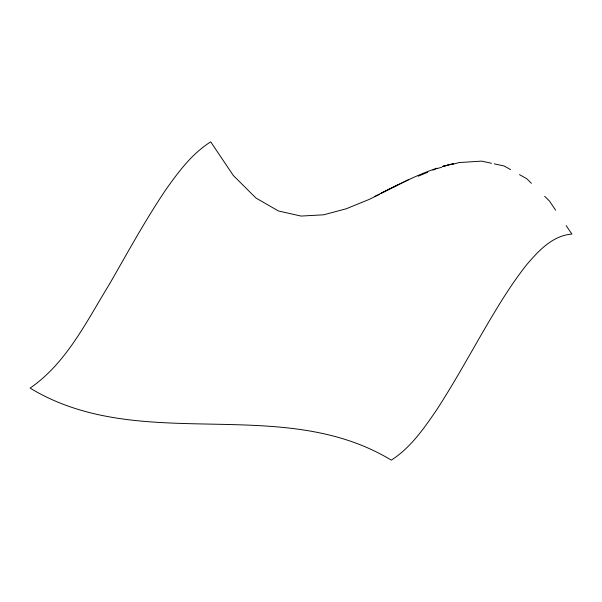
<?xml version="1.0" encoding="UTF-8"?>
<svg xmlns="http://www.w3.org/2000/svg" width="602" height="602" viewBox="0 0 602 602"><rect width="100%" height="100%" fill="white"/><g stroke="black" fill="none" stroke-linecap="round" stroke-linejoin="round"><path stroke-width="0.9" d="M374.843 196.335L397.418 185.085L380.961 193.385C399.209 184.159 417.479 174.708 436.924 168.199M392.248 187.681L408.705 179.652M379.591 194.408L368.725 199.608L346.15 208.804L323.575 214.816L301 216.065L278.425 210.971L255.85 197.96L233.275 175.445L210.7 141.854C191.782 153.796 178.275 172.112 165.55 190.112C145.014 220.595 127.443 252.915 109.112 284.738C86.485 321.46 66.566 362.983 30.1 388.109C140.815 455.232 280.585 393.023 391.3 460.146C410.511 447.828 423.763 428.714 436.45 410.195C452.531 385.476 466.881 359.703 481.6 334.17C495.499 310.278 509.563 286.341 526.75 264.617C538.602 250.816 552.561 235.517 571.9 234.08L566.128 225.592M418.217 176.198L427.766 172.277M432.973 170.133L435.585 169.064M436.45 168.71L441.868 167.236M451.801 164.534L459.025 162.57L481.6 161.133L491.533 163.27M442.568 166.476L453.381 163.721L442.568 166.476L447.737 165.151M494.242 163.857L504.175 165.994L510.624 169.629M519.496 174.625L526.75 178.711L531.4 183.279M544.675 196.32L549.325 200.887L555.623 210.151"/></g></svg>
